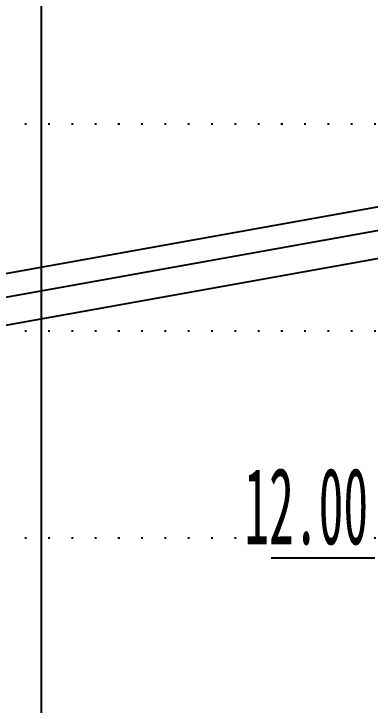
# Model space of a CAD drawing. Header units: millimetres. Extents: x -1499 to 6658, y -12483 to -6008.
# Drawn here: x 2114.57 to 2135.23, y -10946.76 to -10906.67 of the extents above; entities that cross this region are included whole.
import ezdxf

# ---------------------------------------------------------------- set-up
doc = ezdxf.new("R2010")
doc.units = ezdxf.units.MM
doc.linetypes.add('A-DOTLN01H', pattern=[0.125, 0, -0.125])
for name, color, linetype in [('CR-GRID', 56, 'A-DOTLN01H'), ('CS-CONC-MAJR', 4, 'Continuous'), ('CS-EXCV', 3, 'A-DIGLN01'), ('Layer', 7, 'Continuous'), ('수직그리드', 1, 'Continuous')]:
    doc.layers.add(name, color=color, linetype=linetype)
doc.styles.add('굴림체', font='굴림체')
doc.linetypes.add('A-DIGLN01', pattern='A,0.9,-0.2,[19,kscals.shx,S=0.1,R=180,X=0,Y=0],0.9', length=2)

# ---------------------------------------------------------------- blocks, each defined once
blk = doc.blocks.new('TB-15')
at = {"layer": 'Layer'}
blk.add_lwpolyline([(-3, -12), (-1, -12)], dxfattribs=at)
at = {"layer": 'Layer', "style": '굴림체'}
blk.add_text(' 12.00', height=0.74074, dxfattribs=at).set_placement((-4, -11.8704))

msp = doc.modelspace()

# ---------------------------------------------------------------- linework, layer by layer
at = {"layer": 'CR-GRID', "color": 6, "linetype": 'A-DOTLN01H', "ltscale": 10}
msp.add_line((1436.157, -10913.058), (6196.157, -10913.058), dxfattribs=at)
at = {"layer": 'CR-GRID', "linetype": 'A-DOTLN01H', "ltscale": 10}
for p, q in [((1436.157, -10925.058), (6196.157, -10925.058)), ((1436.157, -10937.058), (6636.157, -10937.058))]:
    msp.add_line(p, q, dxfattribs=at)
at = {"layer": 'CS-CONC-MAJR'}
for p, q in [((2137.157, -10918.973), (1788.157, -10981.734)), ((2137.157, -10920.599), (1788.157, -10983.359))]:
    msp.add_line(p, q, dxfattribs=at)
at = {"layer": 'CS-EXCV', "ltscale": 5}
msp.add_line((2137.258, -10917.581), (1788.157, -10980.359), dxfattribs=at)
at = {"layer": '수직그리드'}
msp.add_line((2116.157, -10769.088), (2116.157, -11873.058), dxfattribs=at)

# ---------------------------------------------------------------- block references
at = {"xscale": 3, "yscale": 6, "zscale": 3}
msp.add_blockref('TB-15', (2138.497, -10866.207), dxfattribs=at)

doc.saveas('drawing.dxf')
